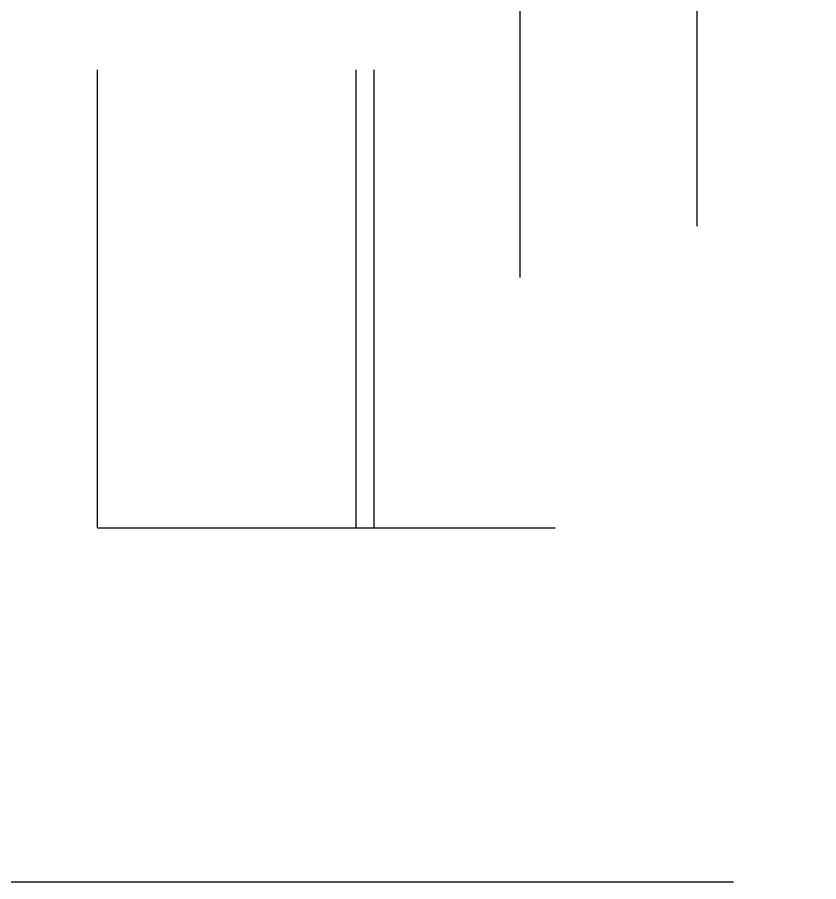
# Model space of a CAD drawing. Header units: millimetres. Extents: x 4969 to 37601, y -771 to 6478.
# Drawn here: x 9215.2 to 9362.4, y 3640.7 to 3799.3 of the extents above; entities that cross this region are included whole.
import ezdxf

# ---------------------------------------------------------------- set-up
doc = ezdxf.new("R2010")
doc.units = ezdxf.units.MM
doc.header["$LTSCALE"] = 7
doc.header["$MEASUREMENT"] = 0
doc.linetypes.add('PHANTOM', pattern=[63.5, 31.75, -6.35, 6.35, -6.35, 6.35, -6.35])
doc.linetypes.add('REMOTE_CONTROLBOX$0$ACAD_ISO03W100', pattern=[30, 12, -18])
doc.layers.get('0').update_dxf_attribs({"linetype": 'CONTINUOUS'})

# ---------------------------------------------------------------- blocks, each defined once
blk = doc.blocks.new('A$C442960FC')
at = {"color": 251, "linetype": 'PHANTOM'}
blk.add_line((-1400, -25), (-1400, -894), dxfattribs=at)
blk.add_arc((-1400, -14), 880, 270, 0, dxfattribs=at)

msp = doc.modelspace()

# ---------------------------------------------------------------- linework, layer by layer
at = {"color": 6, "linetype": 'REMOTE_CONTROLBOX$0$ACAD_ISO03W100'}
for p, q in [((9280.768, 3705.613, -0.01), (9280.768, 5085.767, -0.01)), ((9229.962, 3705.613, -0.01), (9709.962, 3705.613, -0.01))]:
    msp.add_line(p, q, dxfattribs=at)
at = {"color": 6, "linetype": 'REMOTE_CONTROLBOX$0$ACAD_ISO03W100', "elevation": -0.01}
for points in [[(9339.962, 5104.955), (9339.962, 3705.613)], [(9307.462, 5095.499), (9307.462, 3705.613)], [(9277.462, 3705.613), (9277.462, 5084.469)], [(9229.962, 3705.613), (9229.962, 4937.644)]]:
    msp.add_lwpolyline(points, dxfattribs=at)

# ---------------------------------------------------------------- block references
at = {"rotation": 90}
msp.add_blockref('A$C442960FC', (8654.962, 5040.653, -0.01), dxfattribs=at)

doc.saveas('drawing.dxf')
